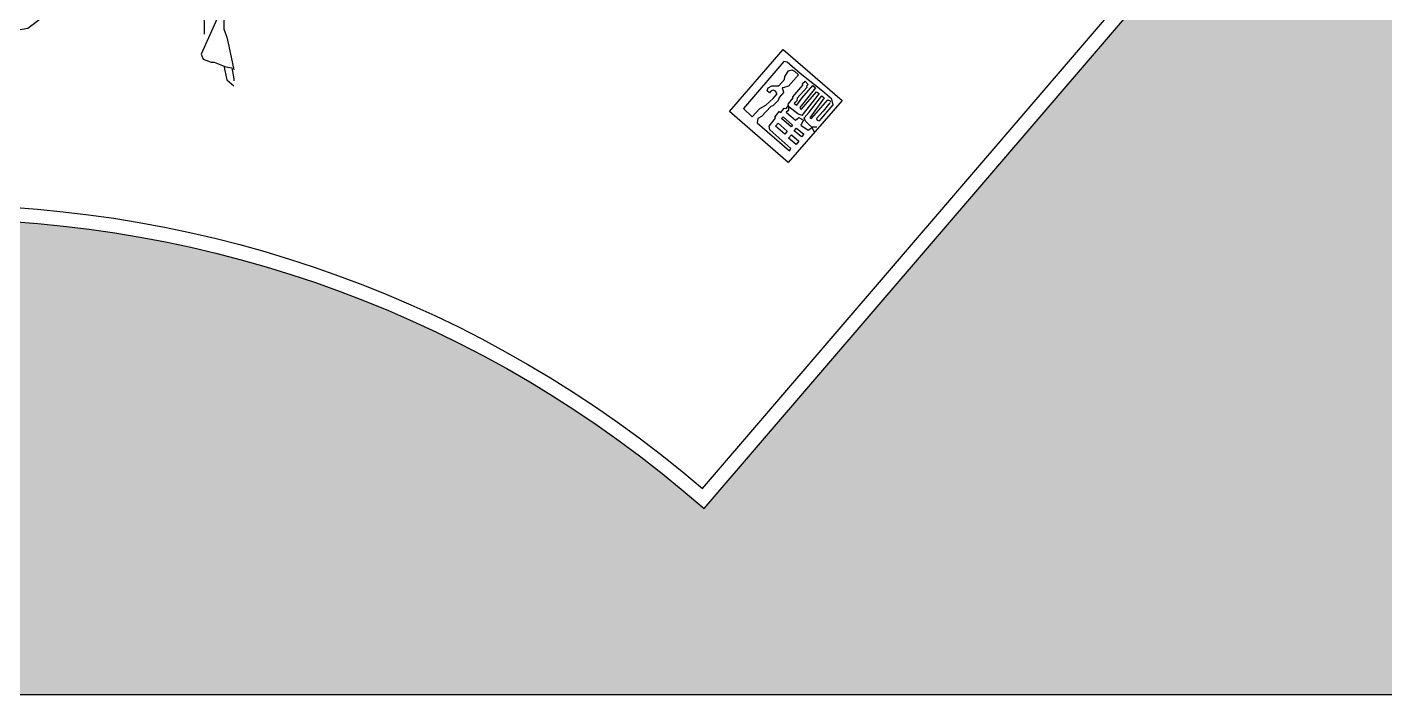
# Model space of a CAD drawing. Extents: x 424 to 2284, y 105 to 845.
# Drawn here: x 1389.5 to 1867.1, y 127.4 to 362.4 of the extents above; entities that cross this region are included whole.
import ezdxf

# ---------------------------------------------------------------- set-up
doc = ezdxf.new("R2010")
doc.units = 0
doc.header["$LTSCALE"] = 10
doc.header["$MEASUREMENT"] = 0
for name, color, linetype in [('3', 3, 'CONTINUOUS'), ('4', 4, 'CONTINUOUS'), ('7', 7, 'CONTINUOUS'), ('BH', 3, 'CONTINUOUS')]:
    doc.layers.add(name, color=color, linetype=linetype)

msp = doc.modelspace()

# ---------------------------------------------------------------- hatches: boundary and pattern name
at = {"layer": 'BH'}
h = msp.add_hatch(dxfattribs=at)
h.set_pattern_fill('ESCHER', color=256, scale=50, style=0)
h.set_pattern_definition([(59.99999999999999, (-210.0000000001455, -314.9999999998254), (-59.99999997655987, -1.353315237651032e-08), [55.00000000000001, -5]), (180, (-210.0000000001455, -314.9999999998254), (29.99999999999999, -51.9615242), [55.00000000000001, -5]), (300.0000000000001, (-210.0000000001455, -314.9999999998254), (59.99999997655987, -1.353315237651032e-08), [55.00000000000001, -5]), (59.99999999999999, (-205.0000000001455, -314.9999999998254), (-59.99999997655987, -1.353315237651032e-08), [10, -50]), (300.0000000000001, (-205.0000000001455, -314.9999999998254), (59.99999997655987, -1.353315237651032e-08), [10, -50]), (59.99999999999999, (-212.5000000001455, -310.6698729998254), (-59.99999997655987, -1.353315237651032e-08), [10, -50]), (180, (-212.5000000001455, -310.6698729998254), (29.99999999999999, -51.9615242), [10, -50]), (300.0000000000001, (-212.5000000001455, -319.3301269998254), (59.99999997655987, -1.353315237651032e-08), [10, -50]), (180, (-212.5000000001455, -319.3301269998254), (29.99999999999999, -51.9615242), [10, -50]), (59.99999999999999, (-230.0000000001455, -314.9999999998254), (-59.99999997655987, -1.353315237651032e-08), [10, -50]), (300.0000000000001, (-230.0000000001455, -314.9999999998254), (59.99999997655987, -1.353315237651032e-08), [10, -50]), (59.99999999999999, (-200.0000000001455, -332.3205080498254), (-59.99999997655987, -1.353315237651032e-08), [10, -50]), (180, (-200.0000000001455, -332.3205080498254), (29.99999999999999, -51.9615242), [10, -50]), (300.0000000000001, (-200.0000000001455, -297.6794919498254), (59.99999997655987, -1.353315237651032e-08), [10, -50]), (180, (-200.0000000001455, -297.6794919498254), (29.99999999999999, -51.9615242), [10, -50]), (0, (-200.0000000001455, -306.3397459498254), (-30, 51.9615242), [35, -25]), (0, (-200.0000000001455, -323.6602540498254), (-30, 51.9615242), [35, -25]), (120, (-207.5000000001455, -302.0096189498254), (-59.99999997655987, 1.353317458097081e-08), [34.99999999999999, -24.99999999999999]), (120, (-222.5000000001455, -310.6698729998254), (-59.99999997655987, 1.353317458097081e-08), [34.99999999999999, -24.99999999999999]), (240, (-222.5000000001455, -319.3301269998254), (29.99999997655985, -51.96152421353317), [35, -25]), (240, (-207.5000000001455, -327.9903810498254), (29.99999997655985, -51.96152421353317), [35, -25])])
edge = h.paths.add_edge_path(flags=16)
edge.add_arc((1357.08746840578, -114.9277168116577), 409.8662078151127, 48.69815733620368, 131.3018426637964, ccw=False)
edge.add_line((1627.609751869965, 192.9813646686772), (1926.9938723936, 542.2434254278015))
edge.add_arc((1357.08746840578, -114.9277168116569), 869.8662078151118, 49.06779322795388, 130.9322067720461)
edge.add_line((787.1810644179595, 542.2434254278018), (1086.565184941594, 192.9813646686773))
h.paths.add_polyline_path([(2253.880263743022, 827.4458848910272), (2253.880263743022, 127.4458848910272), (453.8802637430217, 127.4458848910272), (453.8802637430217, 827.4458848910272)])

# ---------------------------------------------------------------- linework, layer by layer
at = {"layer": '3'}
for points in [[(1655.491674032593, 354.5852795636754), (1676.14990670717, 336.6595280608922), (1657.17490545738, 314.792105054516), (1636.516672782803, 332.7178565572992)], [(1655.449129346621, 330.8667922062829), (1658.763697241899, 327.9906448917566), (1658.229189782586, 327.3746607050376), (1654.914621887309, 330.2508080195639)], [(1653.655438274514, 328.6439611069102), (1656.89292236665, 325.8347016584354), (1656.02434836144, 324.8337280651145), (1652.786864269305, 327.6429875135893)], [(1660.140919437343, 326.9305617359898), (1662.684656938306, 324.7232864550456), (1661.882896981683, 323.7993115951625), (1659.339159480719, 326.0065868761068)], [(1658.357496806436, 324.5638476663015), (1660.978318110541, 322.2896845193054), (1659.976117240503, 321.134714879305), (1657.355295936398, 323.408878026301)]]:
    msp.add_lwpolyline(points, close=True, dxfattribs=at)
for points in [[(1671.874096499408, 335.7806627442661), (1669.479085151748, 332.8648501449318), (1667.130345878874, 330.3138066376232), (1667.392402692908, 329.6814890791522), (1668.202768810427, 329.5236065061846), (1673.080146295789, 335.1444586595073), (1672.578234457136, 337.0592950400055), (1669.263666561858, 339.9354423545321), (1661.442284132451, 346.1823882379538), (1656.894388115413, 350.1287303644157), (1655.645597101519, 350.402501335227), (1641.501696251914, 333.7911607587359), (1644.528472221781, 330.8947909206548), (1647.288359297993, 333.763938177492), (1649.297836341691, 334.9896840465638), (1651.877820700244, 337.3400669534788), (1653.280902164766, 338.9570247335187), (1652.777328045809, 339.9338866514818), (1652.104119650391, 340.2481012492073), (1651.251012315359, 340.0435507082277), (1650.649692039805, 339.3505692082665), (1649.80177784235, 340.0863291079003), (1650.16158081298, 341.1238549673537), (1651.415568742496, 341.7903936483725), (1653.949160646606, 341.7515058206984), (1655.886748338096, 343.9844463672619), (1656.025570886202, 345.0787506455763), (1657.331030351828, 347.0503658614728), (1658.461662403417, 347.4190233165177), (1659.432929933099, 346.9811468518363), (1660.897506918584, 345.7102906507241), (1657.356398081503, 341.6293989641991), (1655.794076252777, 341.2304081182132), (1655.084864223772, 341.0359706535975), (1655.444543036701, 340.0489956592703), (1655.562707009397, 339.4065678648262), (1654.092811496289, 337.7126113513488), (1653.733008525658, 336.6750854918953), (1651.841695454656, 334.8069118283788), (1651.06566814472, 334.5354742101304), (1647.848358644681, 330.9834563207181), (1646.527554120878, 330.23992111524), (1646.342459497986, 328.7808477448998), (1657.673653820461, 318.9484396752385), (1658.120809035433, 319.7751946983249), (1650.710574409365, 326.340244331275), (1650.551335277506, 327.5582126855244), (1652.802452551483, 330.4639136286895), (1652.494119884617, 330.7314628839182), (1654.087370043309, 332.7232992031735), (1654.616681819344, 332.3989751582578), (1655.809053929252, 333.9288211284957), (1656.538805386356, 333.8354904435018), (1657.330295588425, 334.903351902874), (1657.155589786386, 335.3248972047824), (1659.01609745278, 337.6247248286143), (1658.851661405298, 337.9023835310335), (1662.315687671582, 342.0501645038056), (1662.274608734373, 342.6257058523935), (1663.153452494138, 343.4827928462249), (1664.253153751071, 342.2586019876097), (1663.641563720962, 341.7095070871378), (1663.749455474413, 341.210963051792), (1660.33170251526, 337.4279525912407), (1660.249423028841, 336.5545322256572), (1659.78172838577, 336.0155453521807), (1659.571021495846, 335.9284363827694), (1659.303767766191, 335.6204442894098), (1660.218492234187, 334.9616839119967), (1662.068728913679, 337.4053967151228), (1665.943905529003, 341.871279228445), (1666.8689009839, 341.068633671738), (1661.287385540811, 334.1691492226754), (1661.539172600288, 333.6807182636942), (1661.904048328841, 333.6340529211971), (1667.182305176341, 339.7168917943636), (1668.163843692925, 339.1351301503879), (1662.068361531979, 331.3318897358234), (1660.655131924901, 331.8833216180324), (1657.43818857422, 334.4048092877237), (1657.206939710496, 334.6054706769005), (1657.345638100901, 333.6752741014343), (1657.30963323497, 333.1666206188982), (1656.487335082591, 332.5304153288196), (1659.801902977869, 329.6542680142934), (1660.958268908489, 330.6754641311688), (1662.546201771903, 329.7024891560302), (1661.662161096515, 327.9050925103681), (1664.241903463411, 326.2064707119604), (1665.552437000315, 327.0938910967322), (1666.30780072445, 325.6285960108095)], [(1667.346006460421, 327.2922191333458), (1665.542166013415, 327.2377762760261), (1664.385921694794, 328.24108322191), (1663.363304241003, 329.3983862144738), (1662.849460367491, 330.519134731926), (1664.58660837791, 332.5210819185675), (1669.02202633158, 338.2554872804386), (1669.869940529034, 337.5197273808052), (1664.79719488818, 330.5836892454148), (1665.470403283597, 330.2694746476893), (1671.149540725582, 336.8143016608951), (1671.966643194682, 336.5101987193384), (1672.074536180477, 336.0116561041881)]]:
    msp.add_lwpolyline(points, dxfattribs=at)
at = {"layer": '4'}
msp.add_lwpolyline([(2253.880263743022, 827.4458848910272), (2253.880263743022, 127.4458848910272), (453.8802637430217, 127.4458848910272), (453.8802637430217, 827.4458848910272)], close=True, dxfattribs=at)
at = {"layer": '7'}
for points in [[(1086.565184941594, 192.9813646686773, -0.3768899368627258), (1627.609751869965, 192.9813646686772), (1926.9938723936, 542.2434254278015, 0.3732105203369479), (787.1810644179595, 542.2434254278018)], [(1087.08746840578, 200.0547753794037, -0.3699396874964852), (1627.087468405779, 200.0547753794035), (1919.952969888482, 541.7122032823913, 0.3699396874964852), (794.2219669230772, 541.7122032823913)]]:
    msp.add_lwpolyline(points, format="xyb", close=True, dxfattribs=at)
for points in [[(1470.954107965628, 392.4141388648542), (1466.410325212314, 385.0822766279041), (1462.915110377849, 379.8452321729396), (1460.817979876319, 376.7030054999611), (1456.274197123005, 365.5306434998802), (1450.681851787011, 352.9617368079657), (1451.38089528752, 351.2160548268207), (1454.177066621475, 350.1686459358278), (1455.22563187224, 350.1686459358278), (1459.419892875299, 348.4229639546825), (1461.517023376829, 348.073828153842), (1462.216066877339, 344.2333283907112), (1462.216066877339, 343.5350553005587)], [(1380.979947990966, 360.5928785034594), (1389.694448568857, 362.0436928546494), (1395.504114731424, 366.3961388851613), (1399.861363686328, 370.0231769958427), (1403.492402703358, 375.101029457714), (1407.123444388473, 378.0026596485652), (1411.480693343377, 378.0026596485652), (1415.111735028492, 376.5518438089039), (1420.195193921269, 368.5723611561818), (1426.004860083835, 370.7485834272022), (1431.045757691127, 374.5863697073651), (1440.52902415621, 379.4534739997549), (1449.969732003891, 382.355105679077)], [(1449.9828082865, 382.6383215566066), (1449.9828082865, 376.3538682106494), (1450.681851787011, 370.7676879548446), (1451.730417037775, 364.4832346088874), (1451.730417037775, 359.9444617556042)], [(1458.720849374789, 369.3711432630112), (1458.720849374789, 361.6901437367492), (1459.769414625554, 358.8970528646112), (1460.468458126064, 355.7548261916326), (1462.216066877339, 347.3755550636899)], [(1458.720849374789, 348.7721012439945), (1459.769414625554, 343.8841925898707), (1462.216066877339, 341.789374807885)]]:
    msp.add_lwpolyline(points, dxfattribs=at)

doc.saveas('drawing.dxf')
